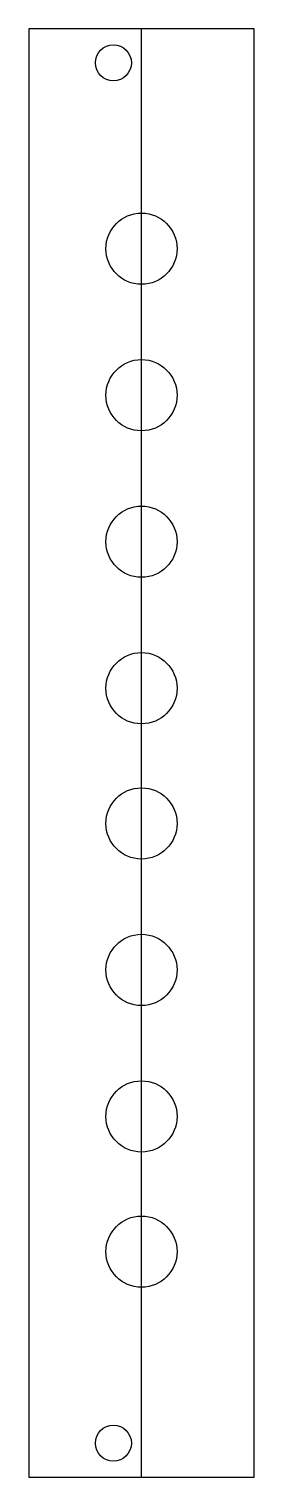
# Model space of a CAD drawing. Header units: millimetres. Extents: x 0 to 20, y -128 to 0.
import ezdxf

# ---------------------------------------------------------------- set-up
doc = ezdxf.new("R2010")
doc.units = ezdxf.units.MM
doc.layers.get('0').update_dxf_attribs({"linetype": 'CONTINUOUS'})

msp = doc.modelspace()

# ---------------------------------------------------------------- linework, layer by layer
msp.add_line((10, -128.5), (10, 0))
msp.add_lwpolyline([(20, 0), (0, 0), (0, -128.5), (20, -128.5)], close=True)
for centre, radius in [((7.5, -3), 1.6), ((10, -19.5), 3.16), ((10, -32.5), 3.16), ((10, -45.5), 3.16), ((10, -58.5), 3.16), ((10, -70.5), 3.16), ((10, -83.5), 3.16), ((10, -96.5), 3.16), ((10, -108.5), 3.16), ((7.5, -125.5), 1.6)]:
    msp.add_circle(centre, radius)

doc.saveas('drawing.dxf')
